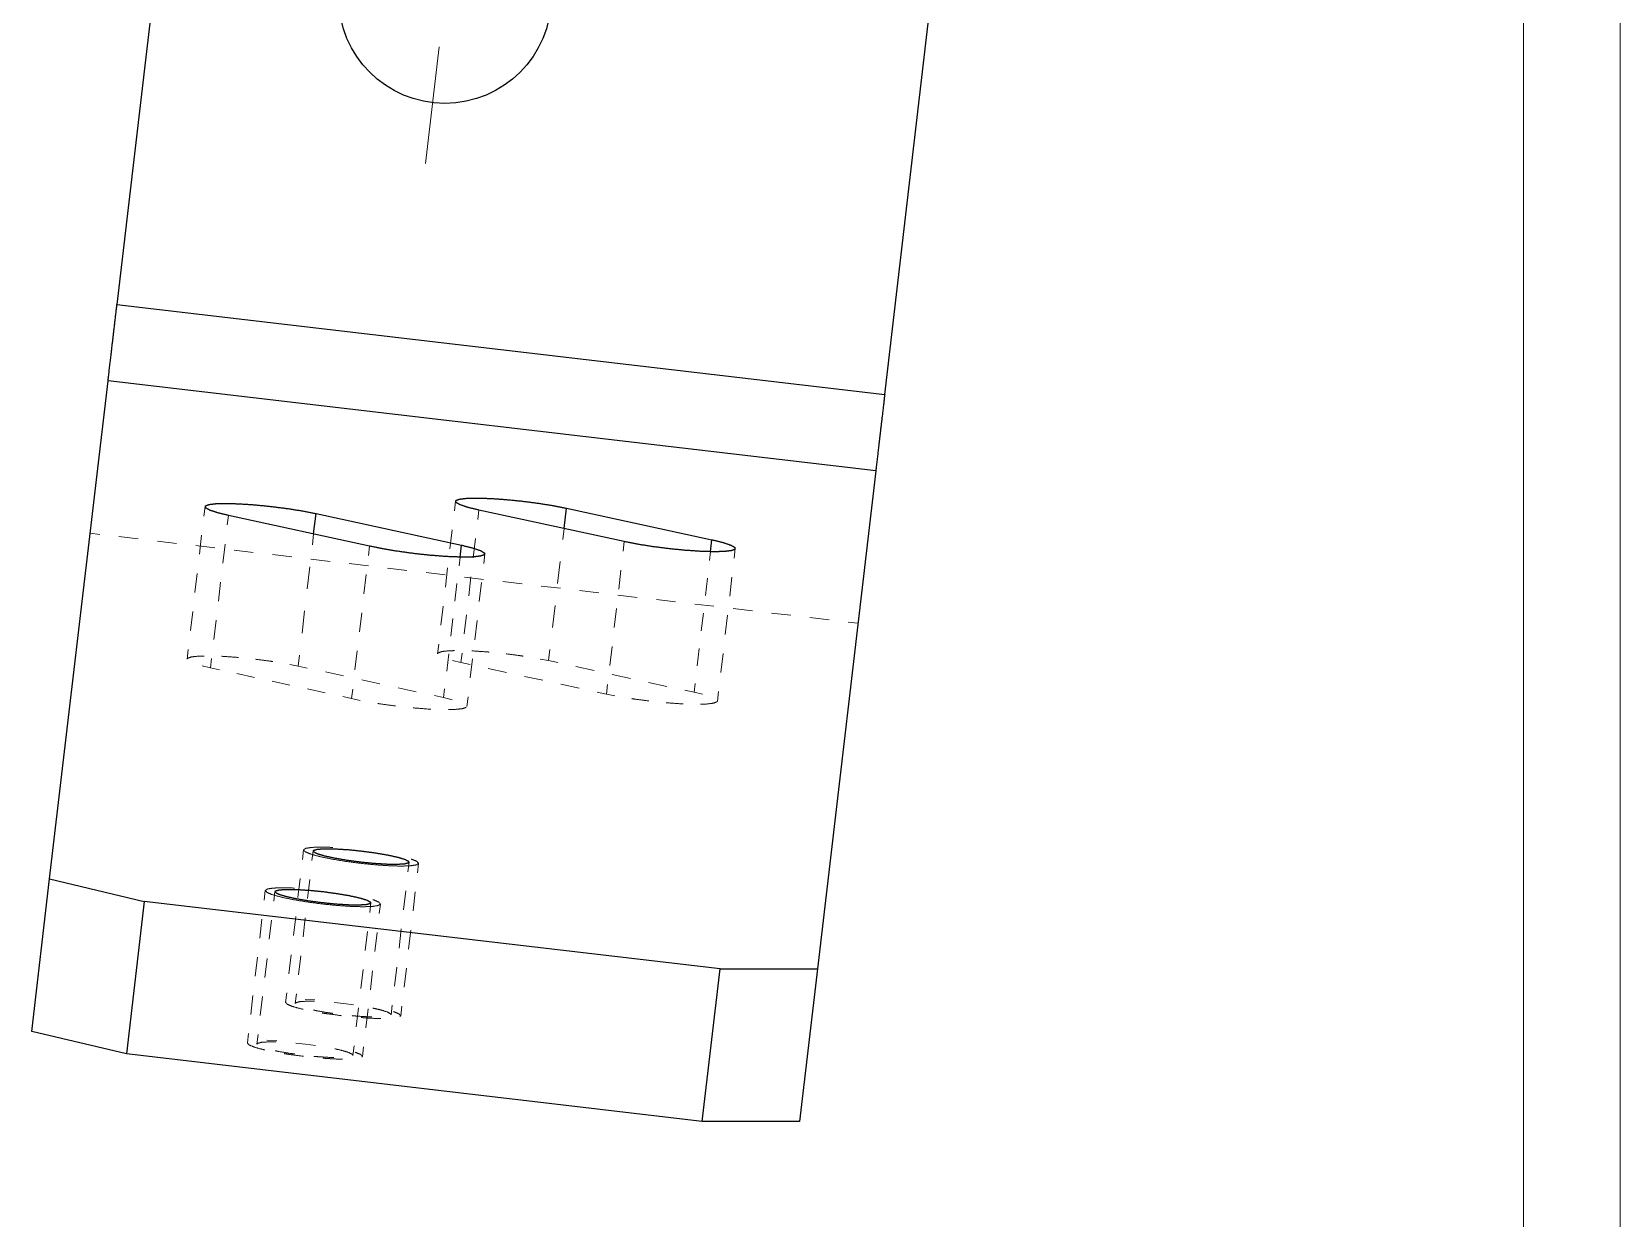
# Model space of a CAD drawing. Header units: millimetres. Extents: x 0 to 420, y 0 to 297.
# Drawn here: x 337.8 to 420, y 115.9 to 177.3 of the extents above; entities that cross this region are included whole.
import ezdxf

# ---------------------------------------------------------------- set-up
doc = ezdxf.new("R2010")
doc.units = ezdxf.units.MM
doc.layers.add('1', color=7, linetype='Continuous', true_color=0xffffff)

msp = doc.modelspace()

# ---------------------------------------------------------------- linework, layer by layer
at = {"layer": '1', "color": 132, "linetype": 'Continuous', "lineweight": 18}
for p, q in [((420, 0), (420, 297)), ((415, 5), (415, 292))]:
    msp.add_line(p, q, dxfattribs=at)
at = {"layer": '1', "color": 30, "linetype": 'Continuous', "lineweight": 25}
for p, q in [((351.847, 245.422), (342.212, 163.213)), ((381.94, 158.557), (391.575, 240.766)), ((342.212, 163.213), (381.94, 158.557)), ((338.728, 133.484), (341.75, 159.267)), ((381.478, 154.611), (341.75, 159.267)), ((381.478, 154.611), (378.456, 128.828)), ((355.279, 150.713), (347.979, 152.296)), ((352.388, 151.34), (352.511, 152.394)), ((352.511, 152.394), (360.039, 150.759)), ((368.464, 150.94), (360.936, 152.575)), ((365.349, 151.617), (365.472, 152.672)), ((365.472, 152.672), (373, 151.037)), ((359.966, 150.139), (360.039, 150.759)), ((372.927, 150.417), (373, 151.037)), ((337.803, 125.592), (338.728, 133.484)), ((338.728, 133.484), (343.626, 132.324)), ((343.626, 132.324), (342.701, 124.432)), ((373.422, 128.831), (343.626, 132.324)), ((372.497, 120.94), (373.422, 128.831)), ((373.422, 128.831), (378.456, 128.828)), ((378.456, 128.828), (377.531, 120.936)), ((342.701, 124.432), (337.803, 125.592)), ((372.497, 120.94), (342.701, 124.432)), ((377.531, 120.936), (372.497, 120.94))]:
    msp.add_line(p, q, dxfattribs=at)
at = {"layer": '1', "color": 252, "linetype": 'Continuous', "lineweight": 18}
msp.add_line((358.877, 176.545), (358.169, 170.502), dxfattribs=at)
at = {"layer": '1', "color": 43, "linetype": 'Continuous', "lineweight": 18}
for p, q in [((359.728, 153.031), (359.67, 152.538)), ((346.767, 152.753), (346.709, 152.26)), ((347.921, 151.803), (347.979, 152.296)), ((360.878, 152.082), (360.936, 152.575)), ((340.825, 151.376), (341.321, 151.318)), ((346.593, 151.273), (346.478, 150.287)), ((352.321, 150.77), (352.388, 151.34)), ((359.554, 151.551), (359.439, 150.565)), ((365.282, 151.047), (365.349, 151.617)), ((342.314, 151.201), (343.308, 151.085)), ((344.301, 150.968), (345.294, 150.852)), ((346.287, 150.736), (347.28, 150.619)), ((347.69, 149.83), (347.805, 150.816)), ((348.274, 150.503), (349.267, 150.386)), ((355.221, 150.219), (355.279, 150.713)), ((360.647, 150.109), (360.762, 151.095)), ((368.406, 150.447), (368.464, 150.94)), ((374.15, 150.088), (374.208, 150.581)), ((350.26, 150.27), (351.253, 150.154)), ((352.054, 148.491), (352.187, 149.63)), ((352.246, 150.037), (353.24, 149.921)), ((354.233, 149.804), (355.226, 149.688)), ((359.913, 149.684), (359.966, 150.139)), ((361.189, 149.81), (361.247, 150.303)), ((365.015, 148.768), (365.148, 149.908)), ((372.874, 149.962), (372.927, 150.417)), ((346.362, 149.3), (346.247, 148.314)), ((347.458, 147.857), (347.574, 148.843)), ((354.99, 148.247), (355.106, 149.233)), ((356.219, 149.571), (357.212, 149.455)), ((358.206, 149.339), (359.199, 149.222)), ((359.323, 149.578), (359.208, 148.592)), ((360.192, 149.106), (361.185, 148.989)), ((360.416, 148.136), (360.531, 149.122)), ((360.958, 147.837), (361.073, 148.824)), ((362.178, 148.873), (363.172, 148.757)), ((368.175, 148.474), (368.29, 149.46)), ((372.661, 148.145), (372.767, 149.054)), ((373.919, 148.115), (374.035, 149.102)), ((359.7, 147.867), (359.806, 148.775)), ((364.165, 148.64), (365.158, 148.524)), ((366.151, 148.407), (367.144, 148.291)), ((368.138, 148.175), (369.131, 148.058)), ((346.131, 147.327), (346.015, 146.341)), ((351.787, 146.212), (351.92, 147.351)), ((354.759, 146.274), (354.874, 147.26)), ((359.092, 147.606), (358.976, 146.619)), ((360.184, 146.163), (360.3, 147.149)), ((364.748, 146.49), (364.881, 147.629)), ((367.943, 146.501), (368.059, 147.488)), ((370.124, 147.942), (371.117, 147.825)), ((372.11, 147.709), (373.104, 147.593)), ((372.448, 146.327), (372.554, 147.236)), ((374.097, 147.476), (375.09, 147.36)), ((376.083, 147.243), (377.076, 147.127)), ((347.227, 145.884), (347.343, 146.871)), ((359.487, 146.049), (359.593, 146.958)), ((360.727, 145.864), (360.842, 146.851)), ((373.688, 146.142), (373.803, 147.129)), ((378.07, 147.01), (379.063, 146.894)), ((380.056, 146.778), (380.553, 146.719)), ((358.861, 145.633), (358.803, 145.139)), ((367.712, 144.528), (367.828, 145.515)), ((345.9, 145.355), (345.842, 144.861)), ((347.054, 144.404), (347.111, 144.898)), ((351.586, 144.503), (351.653, 145.072)), ((354.528, 144.301), (354.643, 145.287)), ((359.274, 144.231), (359.38, 145.14)), ((360.011, 144.683), (359.578, 144.789)), ((360.011, 144.683), (360.069, 145.177)), ((360.481, 144.581), (360.011, 144.683)), ((360.495, 143.891), (360.611, 144.878)), ((364.11, 144.866), (364.547, 144.781)), ((364.547, 144.781), (364.614, 145.35)), ((364.547, 144.781), (365.018, 144.678)), ((372.235, 144.509), (372.341, 145.418)), ((373.456, 144.169), (373.572, 145.156)), ((347.054, 144.404), (346.621, 144.51)), ((347.51, 144.305), (347.054, 144.404)), ((349.335, 143.91), (348.422, 144.108)), ((351.149, 144.588), (351.586, 144.503)), ((351.586, 144.503), (352.057, 144.4)), ((352.998, 144.196), (353.939, 143.992)), ((362.363, 144.172), (361.422, 144.377)), ((364.245, 143.764), (363.304, 143.968)), ((365.959, 144.474), (366.9, 144.27)), ((367.841, 144.065), (368.782, 143.861)), ((351.16, 143.514), (350.248, 143.712)), ((352.985, 143.118), (352.073, 143.316)), ((354.354, 142.821), (354.412, 143.314)), ((354.88, 143.787), (355.821, 143.583)), ((356.762, 143.379), (357.702, 143.174)), ((359.114, 142.868), (359.167, 143.322)), ((366.127, 143.355), (365.186, 143.559)), ((367.539, 143.049), (367.068, 143.151)), ((367.539, 143.049), (367.596, 143.542)), ((367.976, 142.964), (367.539, 143.049)), ((369.723, 143.657), (370.664, 143.452)), ((371.605, 143.248), (372.075, 143.146)), ((372.075, 143.146), (372.128, 143.6)), ((372.075, 143.146), (372.508, 143.04)), ((373.283, 142.69), (373.341, 143.183)), ((354.354, 142.821), (353.898, 142.92)), ((354.804, 142.727), (354.354, 142.821)), ((358.643, 142.97), (359.114, 142.868)), ((359.114, 142.868), (359.56, 142.758)), ((360.322, 142.412), (360.38, 142.905)), ((351.863, 134.99), (351.805, 134.497)), ((352.36, 134.932), (352.302, 134.439)), ((357.268, 133.857), (357.326, 134.35)), ((357.822, 134.292), (357.765, 133.799)), ((351.69, 133.511), (351.574, 132.524)), ((352.186, 133.453), (352.071, 132.466)), ((349.885, 132.887), (349.827, 132.394)), ((350.382, 132.829), (350.324, 132.335)), ((357.037, 131.884), (357.152, 132.871)), ((357.649, 132.812), (357.533, 131.826)), ((351.459, 131.538), (351.343, 130.551)), ((355.29, 131.753), (355.348, 132.247)), ((355.844, 132.188), (355.786, 131.695)), ((349.712, 131.407), (349.596, 130.421)), ((350.208, 131.349), (350.093, 130.363)), ((351.955, 131.48), (351.84, 130.493)), ((355.059, 129.781), (355.174, 130.767)), ((355.671, 130.709), (355.555, 129.722)), ((356.806, 129.911), (356.921, 130.898)), ((357.418, 130.839), (357.302, 129.853)), ((349.48, 129.434), (349.365, 128.448)), ((349.977, 129.376), (349.861, 128.39)), ((351.227, 129.565), (351.112, 128.579)), ((351.724, 129.507), (351.608, 128.52)), ((354.827, 127.808), (354.943, 128.794)), ((355.44, 128.736), (355.324, 127.749)), ((356.574, 127.938), (356.69, 128.925)), ((357.187, 128.867), (357.071, 127.88)), ((349.249, 127.461), (349.134, 126.475)), ((350.996, 127.592), (350.938, 127.099)), ((351.493, 127.534), (351.435, 127.041)), ((349.746, 127.403), (349.63, 126.417)), ((352.454, 127.225), (351.948, 127.239)), ((353.952, 127.039), (353.446, 127.089)), ((354.455, 126.971), (353.952, 127.039)), ((354.596, 125.835), (354.712, 126.821)), ((355.208, 126.763), (355.093, 125.777)), ((356.401, 126.459), (356.459, 126.952)), ((356.955, 126.894), (356.897, 126.4)), ((349.018, 125.489), (348.96, 124.995)), ((349.515, 125.43), (349.457, 124.937)), ((350.476, 125.121), (349.97, 125.135)), ((351.974, 124.935), (351.468, 124.986)), ((352.477, 124.867), (351.974, 124.935)), ((354.423, 124.355), (354.481, 124.848)), ((354.977, 124.79), (354.919, 124.297))]:
    msp.add_line(p, q, dxfattribs=at)
at = {"layer": '1', "color": 30, "linetype": 'Continuous', "lineweight": 25}
msp.add_circle((359.179, 179.118), 5.5, dxfattribs=at)
for points, knots in [([(341.75, 159.267), (341.776, 159.494), (341.903, 160.573), (342.1, 162.26), (342.212, 163.213)], [0, 0, 0.057352, 0.330773, 0.758368, 1, 1]), ([(381.94, 158.557), (381.723, 156.706), (381.631, 155.916), (381.504, 154.837), (381.478, 154.611)], [0, 0, 0.469141, 0.669228, 0.942648, 1, 1]), ([(347.979, 152.296), (347.413, 152.434), (347.012, 152.568), (346.799, 152.688), (346.786, 152.788), (346.974, 152.863), (347.353, 152.908), (347.899, 152.919), (348.582, 152.898), (349.362, 152.844), (350.193, 152.761), (351.026, 152.655), (351.814, 152.53), (352.511, 152.394)], [0, 0, 0.081686, 0.140969, 0.175296, 0.189492, 0.217909, 0.271358, 0.348047, 0.443885, 0.553486, 0.6706, 0.788502, 0.900434, 1, 1]), ([(360.936, 152.575), (360.371, 152.713), (359.971, 152.846), (359.759, 152.967), (359.747, 153.067), (359.936, 153.141), (360.315, 153.186), (360.862, 153.197), (361.545, 153.176), (362.324, 153.122), (363.155, 153.039), (363.988, 152.933), (364.776, 152.808), (365.472, 152.672)], [0, 0, 0.081586, 0.140747, 0.174958, 0.189126, 0.217633, 0.271177, 0.34793, 0.44382, 0.553457, 0.670582, 0.788488, 0.900428, 1, 1]), ([(360.039, 150.759), (360.617, 150.617), (361.021, 150.481), (361.224, 150.358), (361.216, 150.258), (360.996, 150.185), (360.578, 150.144), (359.988, 150.139), (359.262, 150.168), (358.443, 150.231), (357.584, 150.323), (356.736, 150.439), (355.952, 150.571), (355.279, 150.713)], [0, 0, 0.080982, 0.138908, 0.171242, 0.184982, 0.216483, 0.273591, 0.353881, 0.452776, 0.564364, 0.681914, 0.798316, 0.906512, 1, 1]), ([(373, 151.037), (373.565, 150.899), (373.965, 150.766), (374.177, 150.646), (374.189, 150.546), (374, 150.471), (373.621, 150.427), (373.074, 150.415), (372.391, 150.437), (371.612, 150.49), (370.781, 150.573), (369.948, 150.68), (369.16, 150.805), (368.464, 150.94)], [0, 0, 0.08158, 0.140741, 0.174956, 0.189125, 0.217636, 0.271174, 0.347933, 0.443823, 0.553453, 0.670583, 0.788489, 0.900428, 1, 1]), ([(354.877, 134.93), (354.176, 135.001), (353.529, 135.042), (352.988, 135.05), (352.598, 135.026), (352.39, 134.97), (352.38, 134.888), (352.57, 134.786), (352.944, 134.672), (353.472, 134.555), (354.111, 134.446), (354.809, 134.352), (355.51, 134.282), (356.157, 134.241), (356.697, 134.232), (357.087, 134.256), (357.296, 134.312), (357.305, 134.394), (357.116, 134.497), (356.742, 134.611), (356.214, 134.727), (355.575, 134.837), (354.877, 134.93)], [0, 0, 0.069305, 0.133072, 0.186245, 0.22471, 0.245926, 0.254075, 0.27529, 0.313756, 0.366927, 0.430698, 0.5, 0.569301, 0.633072, 0.686245, 0.72471, 0.745926, 0.754075, 0.77529, 0.813756, 0.866931, 0.930698, 1, 1]), ([(352.899, 132.827), (352.198, 132.897), (351.551, 132.938), (351.01, 132.947), (350.62, 132.922), (350.412, 132.867), (350.402, 132.785), (350.592, 132.682), (350.966, 132.568), (351.494, 132.452), (352.133, 132.342), (352.831, 132.249), (353.532, 132.178), (354.179, 132.137), (354.719, 132.128), (355.109, 132.153), (355.318, 132.208), (355.327, 132.291), (355.137, 132.393), (354.763, 132.507), (354.236, 132.623), (353.597, 132.733), (352.899, 132.827)], [0, 0, 0.069301, 0.133072, 0.186245, 0.22471, 0.245926, 0.254075, 0.275293, 0.313756, 0.366931, 0.430698, 0.5, 0.569304, 0.633072, 0.686245, 0.72471, 0.745926, 0.754075, 0.775289, 0.813752, 0.866927, 0.930698, 1, 1])]:
    msp.add_open_spline(points, degree=1, knots=knots, dxfattribs=at)
at = {"layer": '1', "color": 43, "linetype": 'Continuous', "lineweight": 18}
for points, knots in [([(345.863, 144.883), (345.861, 144.897), (346.049, 144.971), (346.428, 145.016), (346.721, 145.022)], [0, 0, 0.015944, 0.243265, 0.670875, 1, 1]), ([(347.612, 145.008), (347.657, 145.006), (348.437, 144.953), (348.501, 144.946)], [0, 0, 0.051102, 0.927925, 1, 1]), ([(349.387, 144.855), (350.101, 144.763), (350.27, 144.736)], [0, 0, 0.807993, 1, 1]), ([(358.824, 145.164), (358.822, 145.175), (359.011, 145.25), (359.39, 145.294), (359.685, 145.3)], [0, 0, 0.013005, 0.241099, 0.669449, 1, 1]), ([(360.575, 145.286), (360.62, 145.284), (361.399, 145.231), (361.463, 145.224)], [0, 0, 0.050571, 0.92761, 1, 1]), ([(362.349, 145.133), (363.063, 145.041), (363.232, 145.014)], [0, 0, 0.807932, 1, 1]), ([(356.618, 142.437), (355.811, 142.547), (355.708, 142.565)], [0, 0, 0.886495, 1, 1]), ([(358.449, 142.272), (358.337, 142.276), (357.532, 142.338)], [0, 0, 0.12218, 1, 1]), ([(360.274, 142.36), (360.071, 142.293), (359.653, 142.253), (359.367, 142.25)], [0, 0, 0.231866, 0.688717, 1, 1]), ([(369.737, 142.697), (369.023, 142.788), (368.854, 142.815)], [0, 0, 0.807932, 1, 1]), ([(371.511, 142.544), (371.466, 142.545), (370.687, 142.599), (370.623, 142.605)], [0, 0, 0.050571, 0.927656, 1, 1]), ([(373.262, 142.665), (373.264, 142.654), (373.075, 142.579), (372.696, 142.535), (372.401, 142.529)], [0, 0, 0.013006, 0.241066, 0.669435, 1, 1]), ([(350.959, 127.113), (350.938, 127.098), (351.032, 126.996), (351.322, 126.877), (351.789, 126.75), (351.84, 126.739)], [0, 0, 0.025336, 0.161928, 0.471423, 0.94933, 1, 1]), ([(352.432, 127.153), (352.064, 127.159), (351.673, 127.134), (351.465, 127.079), (351.46, 127.038)], [0, 0, 0.362437, 0.747093, 0.959252, 1, 1]), ([(352.379, 126.701), (352.547, 126.664), (353.186, 126.554), (353.38, 126.528)], [0, 0, 0.169271, 0.807, 1, 1]), ([(356.376, 126.462), (356.38, 126.503), (356.191, 126.605), (355.817, 126.719), (355.457, 126.798)], [0, 0, 0.040747, 0.252925, 0.637557, 1, 1]), ([(356.853, 126.37), (356.898, 126.402), (356.804, 126.504), (356.514, 126.622)], [0, 0, 0.107812, 0.380975, 1, 1]), ([(352.835, 126.55), (353.117, 126.504), (353.838, 126.408)], [0, 0, 0.282224, 1, 1]), ([(354.39, 126.41), (354.585, 126.39), (355.232, 126.349), (355.404, 126.346)], [0, 0, 0.193017, 0.830701, 1, 1]), ([(354.847, 126.311), (355.381, 126.274), (355.859, 126.261)], [0, 0, 0.528572, 1, 1]), ([(348.981, 125.009), (348.96, 124.994), (349.054, 124.892), (349.344, 124.773), (349.811, 124.646), (349.861, 124.636)], [0, 0, 0.025368, 0.161949, 0.471461, 0.949293, 1, 1]), ([(350.454, 125.049), (350.085, 125.055), (349.695, 125.031), (349.487, 124.975), (349.482, 124.934)], [0, 0, 0.362437, 0.747093, 0.959252, 1, 1]), ([(350.401, 124.597), (350.569, 124.56), (351.208, 124.451), (351.402, 124.425)], [0, 0, 0.169266, 0.806968, 1, 1]), ([(350.857, 124.447), (351.139, 124.4), (351.86, 124.305)], [0, 0, 0.282194, 1, 1]), ([(352.412, 124.306), (352.607, 124.287), (353.254, 124.246), (353.426, 124.243)], [0, 0, 0.193017, 0.830741, 1, 1]), ([(352.869, 124.207), (353.403, 124.171), (353.881, 124.158)], [0, 0, 0.528571, 1, 1]), ([(354.397, 124.358), (354.402, 124.399), (354.212, 124.501), (353.838, 124.615), (353.479, 124.695)], [0, 0, 0.040747, 0.252892, 0.637558, 1, 1]), ([(354.875, 124.266), (354.919, 124.298), (354.826, 124.4), (354.535, 124.519)], [0, 0, 0.1078, 0.38098, 1, 1])]:
    msp.add_open_spline(points, degree=1, knots=knots, dxfattribs=at)
at = {"layer": '1', "color": 30, "linetype": 'Continuous', "lineweight": 13}
for points, knots in [([(353.379, 135.117), (352.757, 135.133), (352.278, 135.117), (351.973, 135.067), (351.863, 134.989), (351.957, 134.887), (352.247, 134.769), (352.714, 134.641), (353.327, 134.514), (354.042, 134.395), (354.812, 134.293), (355.585, 134.215), (356.306, 134.166), (356.928, 134.149), (357.408, 134.166), (357.713, 134.215), (357.823, 134.293), (357.729, 134.395), (357.439, 134.514)], [0, 0, 0.076746, 0.135969, 0.174077, 0.190669, 0.207742, 0.246432, 0.306163, 0.383305, 0.472775, 0.568602, 0.664344, 0.753568, 0.830314, 0.889537, 0.927645, 0.944237, 0.961311, 1, 1]), ([(351.401, 133.013), (350.779, 133.03), (350.299, 133.013), (349.994, 132.964), (349.885, 132.886), (349.979, 132.784), (350.269, 132.665), (350.736, 132.538), (351.348, 132.41), (352.064, 132.292), (352.834, 132.19), (353.606, 132.111), (354.328, 132.062), (354.95, 132.045), (355.43, 132.062), (355.735, 132.111), (355.844, 132.19), (355.751, 132.292), (355.46, 132.41)], [0, 0, 0.076747, 0.13597, 0.174078, 0.19067, 0.207743, 0.246434, 0.306164, 0.383307, 0.472782, 0.568605, 0.664347, 0.753571, 0.830318, 0.889541, 0.927649, 0.944241, 0.961315, 1, 1])]:
    msp.add_open_spline(points, degree=1, knots=knots, dxfattribs=at)

doc.saveas('drawing.dxf')
